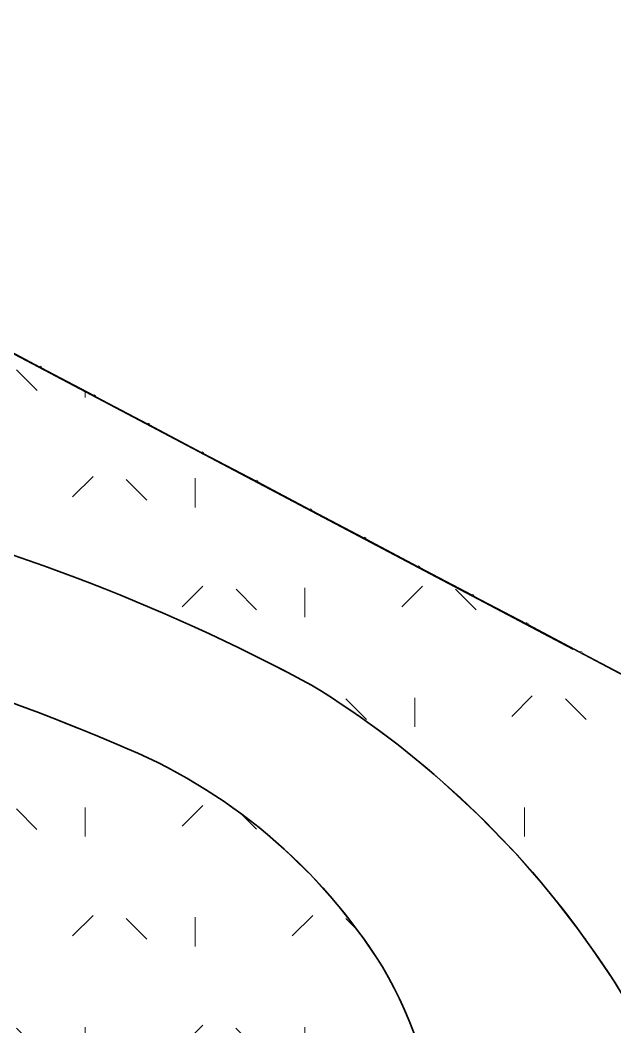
# Model space of a CAD drawing. Header units: metres. Extents: x -207 to 292, y -187 to 169.
# Drawn here: x 74.97 to 94.43, y 35.8 to 68.75 of the extents above; entities that cross this region are included whole.
import ezdxf

# ---------------------------------------------------------------- set-up
doc = ezdxf.new("R2010")
doc.units = ezdxf.units.M
doc.linetypes.add('IMPORT-IMPORT-LÍMITE2 _2_', pattern=[36.83, 6.35, -2.54, 0, -2.54, 25.4, 0, 0, 0])
for name, color, linetype, lineweight in [('A-GLAZ-CWMG', 7, 'Continuous', 9), ('ACHURADO', 7, 'Continuous', 9), ('BORDE CAMINO', 7, 'Continuous', 35), ('C-TOPO', 7, 'Continuous', 9), ('linea propiedad', 7, 'IMPORT-IMPORT-LÍMITE2 _2_', 35)]:
    doc.layers.add(name, color=color, linetype=linetype, lineweight=lineweight)
doc.layers.add('PR10-ARQ-PL-001-Emplazamiento-C-1_dwg', color=7, linetype='Continuous', lineweight=9, true_color=0x767676)
pattern_1 = [(90, (-655750.258, -5498481.082), (-3.592, 3.592), [0.9525, -6.232]), (45, (-655750.258, -5498481.082), (-3.5921024484, 3.5921024484), [0.9525, -4.127]), (135, (-655750.258, -5498481.082), (-3.5921024484, -3.5921024484), [0.9525, -4.127])]

# ---------------------------------------------------------------- blocks, each defined once
blk = doc.blocks.new('PR10-ARQ-PL-001-Emplazamiento-C-1_dwg_Circular Mullion - 5mm-517344-PLANTA EMPLAZAMIENTO-674655-PLANTA EMPLAZAMIENTO ACTUALIZADO')
at = {"layer": 'A-GLAZ-CWMG', "flags": 128}
for points in [[(-84.442, 139.656), (-83.711, 141.464), (-83.713, 141.465), (-83.716, 141.466), (-84.446, 139.658), (-84.444, 139.657)], [(-84.444, 139.657), (-83.713, 141.465)]]:
    blk.add_lwpolyline(points, close=True, dxfattribs=at)
blk = doc.blocks.new('PR10-ARQ-PL-001-Emplazamiento-C-1_dwg_Rectangular Mullion - 50 x 50 mm-517346-PLANTA EMPLAZAMIENTO-674657-PLANTA EMPLAZAMIENTO ACTUALIZADO')
at = {"layer": 'A-GLAZ-CWMG', "flags": 128}
blk.add_lwpolyline([(0.025, 0.025), (-0.025, 0.025), (-0.025, -0.025), (0.025, -0.025)], close=True, dxfattribs=at)
blk = doc.blocks.new('PR10-ARQ-PL-001-Emplazamiento-C-1_dwg_Rectangular Mullion - 50 x 50 mm-517357-PLANTA EMPLAZAMIENTO-674659-PLANTA EMPLAZAMIENTO ACTUALIZADO')
at = {"layer": 'A-GLAZ-CWMG', "flags": 128}
blk.add_lwpolyline([(0.025, 0.025), (0.025, -0.025), (-0.025, -0.025), (-0.025, 0.025)], close=True, dxfattribs=at)
blk = doc.blocks.new('PR10-ARQ-PL-001-Emplazamiento-C-1_dwg-674643-PLANTA EMPLAZAMIENTO ACTUALIZADO')
at = {"layer": 'ACHURADO'}
h = blk.add_hatch(dxfattribs=at)
h.set_pattern_fill('FP_1', color=256, style=0, pattern_type=2)
h.set_pattern_definition(pattern_1)
h.paths.add_polyline_path([(59.041, -16.039), (59.364, -16.033), (59.687, -16.016), (60.008, -15.986), (60.647, -15.89), (60.963, -15.823), (61.276, -15.745), (61.586, -15.654), (61.893, -15.552), (62.195, -15.438), (62.493, -15.313), (62.785, -15.176), (63.072, -15.028), (63.354, -14.87), (63.629, -14.701), (63.929, -14.498), (64.158, -14.331), (64.412, -14.131), (64.658, -13.922), (64.896, -13.704), (65.124, -13.389), (65.342, -13.067), (65.748, -12.404), (65.934, -12.064), (66.111, -11.717), (66.276, -11.365), (66.43, -11.009), (66.573, -10.647), (66.704, -10.282), (66.824, -9.912), (66.932, -9.539), (67.114, -8.783), (67.186, -8.401), (67.247, -8.017), (67.296, -7.632), (67.332, -7.245), (67.357, -6.857), (67.369, -6.469), (67.369, -6.08), (67.357, -5.692), (67.333, -5.304), (67.296, -4.917), (67.248, -4.531), (67.145, -4.229), (67.031, -3.931), (66.905, -3.637), (66.768, -3.349), (66.62, -3.066), (66.46, -2.79), (66.289, -2.52), (66.108, -2.257), (65.917, -2.001), (65.716, -1.754), (65.505, -1.514), (65.285, -1.283), (65.055, -1.06), (64.817, -0.847), (64.571, -0.644), (64.318, -0.45), (64.056, -0.267), (63.788, -0.094), (63.513, 0.068), (63.231, 0.219), (62.944, 0.359), (62.652, 0.487), (62.355, 0.604), (62.053, 0.709), (61.748, 0.802), (61.439, 0.883), (5.169, 22.379), (4.873, 21.694), (5.024, 21.629), (4.838, 21.197), (4.475, 21.353), (4.661, 21.785), (5.064, 22.42), (-8.141, 27.464), (-11.428, 19.295), (-11.308, 19.263), (-10.055, 22.413), (17.624, 11.442), (13.769, 2.141), (23.162, -1.582), (22.598, -2.976), (22.412, -2.902), (22.901, -1.694), (13.506, 2.03), (17.362, 11.331), (-9.943, 22.154), (-11.202, 18.99), (-12.658, 19.567), (-15.42, 12.653), (12.68, 1.43), (12.748, 1.614), (12.594, 1.671), (12.757, 2.112), (13.128, 1.975), (12.965, 1.534), (12.865, 1.357), (13.051, 1.282), (13.056, 1.293), (18.049, -1.169), (18.54, -1.447), (19.037, -1.715), (19.539, -1.974), (20.045, -2.224), (20.557, -2.464), (21.072, -2.694), (21.592, -2.915), (22.116, -3.125), (22.643, -3.326), (56.499, -15.638), (56.809, -15.73), (57.121, -15.811), (57.437, -15.879), (57.755, -15.936), (58.075, -15.98), (58.396, -16.012), (58.719, -16.031)])
h.paths.add_polyline_path([(59.435, -14.371), (59.32, -14.791), (59.507, -14.398), (59.652, -14.451), (59.815, -14.011), (59.445, -13.873), (59.281, -14.314)])
h.paths.add_polyline_path([(59.169, -15.31), (59.097, -15.283), (59.474, -14.266), (59.451, -14.243), (59.426, -14.184), (59.426, -14.151), (59.45, -14.091), (59.5, -14.051), (59.531, -14.042), (59.596, -14.048), (59.624, -14.063), (59.666, -14.112), (59.678, -14.176), (59.657, -14.237), (59.609, -14.279), (59.546, -14.293), (59.47, -14.498)])
h.paths.add_polyline_path([(4.383, 63.836), (3.539, 60.674), (-14.168, 65.398), (-13.344, 68.488), (-11.308, 67.954)])
h.paths.add_polyline_path([(74.079, 11.515), (74.419, 11.517), (74.759, 11.532), (75.098, 11.559), (75.436, 11.598), (75.773, 11.649), (76.107, 11.712), (76.439, 11.787), (76.768, 11.874), (77.093, 11.974), (77.415, 12.084), (77.732, 12.207), (78.045, 12.34), (78.353, 12.485), (78.655, 12.641), (78.952, 12.808), (79.242, 12.985), (79.803, 13.371), (80.072, 13.579), (80.334, 13.796), (87.871, 25.73), (88.01, 26.122), (88.137, 26.518), (88.253, 26.918), (88.357, 27.321), (88.448, 27.727), (88.528, 28.135), (88.596, 28.545), (88.651, 28.958), (88.695, 29.371), (88.726, 29.786), (88.745, 30.202), (88.752, 30.618), (88.747, 31.034), (88.729, 31.449), (88.699, 31.864), (88.657, 32.278), (88.602, 32.691), (88.536, 33.101), (88.457, 33.51), (88.367, 33.916), (88.264, 34.319), (88.15, 34.719), (88.024, 35.116), (87.886, 35.509), (87.738, 35.897), (87.577, 36.28), (87.405, 36.659), (87.223, 37.033), (87.029, 37.401), (86.824, 37.764), (86.297, 38.565), (86.017, 38.954), (85.727, 39.337), (85.428, 39.711), (85.118, 40.078), (84.799, 40.436), (84.471, 40.786), (84.133, 41.127), (83.787, 41.459), (83.432, 41.781), (83.069, 42.094), (82.698, 42.398), (82.318, 42.692), (81.931, 42.975), (81.537, 43.249), (81.136, 43.512), (80.728, 43.764), (80.313, 44.005), (79.466, 44.455), (79.034, 44.662), (78.596, 44.859), (77.219, 45.433), (76.281, 45.811), (75.338, 46.178), (74.048, 46.657), (72.639, 47.151), (71.523, 47.529), (70.56, 47.838), (69.324, 48.214), (67.648, 48.694), (66.591, 48.976), (65.641, 49.218), (64.706, 49.444), (63.72, 49.67), (62.731, 49.884), (61.74, 50.086), (60.746, 50.276), (59.75, 50.454), (58.645, 50.636), (57.752, 50.773), (56.75, 50.915), (47.138, 52.618), (4.383, 63.836), (4.455, 64.106), (-13.253, 68.83), (-13.344, 68.488), (-37.173, 74.741), (-37.73, 74.868), (-38.29, 74.983), (-38.852, 75.087), (-39.416, 75.178), (-39.983, 75.257), (-40.55, 75.324), (-41.119, 75.379), (-41.689, 75.422), (-42.26, 75.452), (-42.831, 75.47), (-43.403, 75.476), (-43.974, 75.469), (-44.546, 75.451), (-45.116, 75.42), (-45.686, 75.377), (-46.29, 75.317), (-46.823, 75.254), (-47.389, 75.174), (-47.953, 75.083), (-48.515, 74.979), (-49.075, 74.863), (-49.632, 74.735), (-50.186, 74.595), (-50.737, 74.444), (-51.285, 74.28), (-51.829, 74.105), (-52.369, 73.919), (-53.282, 73.572), (-53.437, 73.511), (-53.964, 73.29), (-54.486, 73.057), (-55.004, 72.814), (-55.515, 72.559), (-56.744, 71.906), (-57.096, 71.695), (-57.441, 71.473), (-57.779, 71.241), (-58.11, 70.999), (-58.433, 70.746), (-58.748, 70.483), (-59.055, 70.211), (-59.353, 69.929), (-59.642, 69.638), (-59.922, 69.339), (-60.454, 68.714), (-60.704, 68.39), (-60.945, 68.058), (-61.176, 67.718), (-61.395, 67.372), (-61.604, 67.019), (-61.802, 66.66), (-61.87, 66.421), (-61.925, 66.178), (-61.969, 65.934), (-62.001, 65.687), (-62.02, 65.44), (-62.027, 65.191), (-62.022, 64.943), (-62.005, 64.695), (-61.975, 64.448), (-61.933, 64.203), (-61.88, 63.961), (-61.814, 63.721), (-61.736, 63.485), (-61.647, 63.253), (-61.546, 63.026), (-61.435, 62.804), (-61.312, 62.588), (-61.179, 62.378), (-61.036, 62.175), (-60.883, 61.979), (-60.72, 61.792), (-60.549, 61.612), (-60.368, 61.441), (-50.261, 51.92), (-50.001, 51.703), (-49.733, 51.495), (-49.459, 51.296), (-49.178, 51.107), (-48.891, 50.927), (-48.598, 50.756), (-48.299, 50.596), (-47.995, 50.446), (-47.687, 50.305), (-47.373, 50.176), (-47.056, 50.057), (-46.735, 49.949), (-46.41, 49.851), (-36.452, 46.747), (-35.977, 46.589), (-35.734, 46.527), (-35.489, 46.476), (-35.241, 46.437), (-34.992, 46.409), (-34.742, 46.393), (-34.491, 46.388), (-34.241, 46.395), (-33.991, 46.414), (-33.742, 46.445), (-33.495, 46.487), (-33.25, 46.54), (-32.77, 46.681), (-32.535, 46.769), (-32.304, 46.867), (-32.078, 46.975), (-31.858, 47.094), (-31.643, 47.224), (-31.45, 47.401), (-31.249, 47.57), (-31.041, 47.729), (-30.825, 47.877), (-30.602, 48.016), (-30.373, 48.143), (-30.138, 48.26), (-29.898, 48.365), (-29.653, 48.459), (-29.404, 48.541), (-29.152, 48.611), (-28.896, 48.67), (-28.638, 48.716), (-28.378, 48.749), (-28.117, 48.771), (-27.855, 48.78), (-27.593, 48.776), (-27.331, 48.76), (-27.07, 48.732), (-24.049, 48.124), (-23.556, 49.669), (-25.589, 50.294), (-22.166, 61.011), (-15.021, 58.813), (-18.448, 48.083), (-20.309, 48.655), (-20.499, 48.062), (-5.734, 43.445), (-2.274, 54.307), (4.216, 52.278), (0.775, 41.473), (44.657, 23.108), (70.133, 12.433), (70.443, 12.292), (70.757, 12.162), (71.076, 12.044), (71.4, 11.937), (71.726, 11.843), (72.056, 11.759), (72.389, 11.688), (72.724, 11.629), (73.061, 11.583), (73.399, 11.548), (73.739, 11.525)])
h.paths.add_polyline_path([(21.235, 33.748), (18.993, 34.754), (19.006, 34.782), (18.943, 34.811), (21.382, 40.36), (23.596, 39.341), (23.56, 39.258), (23.681, 39.203), (21.238, 33.756)])
h.paths.add_polyline_path([(18.447, 34.97), (16.233, 35.988), (18.672, 41.537), (20.887, 40.519), (20.81, 40.346), (20.848, 40.329), (18.483, 35.052)])
h.paths.add_polyline_path([(15.019, 36.371), (12.777, 37.376), (13.084, 38.06), (15.244, 42.974), (17.51, 41.926), (15.032, 36.401)])
h.paths.add_polyline_path([(2.765, 57.283), (1.587, 57.283), (1.592, 57.399), (1.609, 57.513), (1.637, 57.625), (1.676, 57.735), (1.726, 57.839), (1.785, 57.938), (1.854, 58.031), (1.932, 58.117), (2.018, 58.195), (2.111, 58.263), (2.21, 58.323), (2.314, 58.372), (2.423, 58.411), (2.535, 58.439), (2.65, 58.456), (2.765, 58.456), (2.765, 57.399)])
h.paths.add_polyline_path([(2.765, 56.104), (2.765, 57.283), (3.944, 57.283), (3.939, 57.168), (3.922, 57.053), (3.894, 56.941), (3.85, 56.822), (3.805, 56.727), (3.746, 56.628), (3.677, 56.535), (3.599, 56.45), (3.513, 56.372), (3.42, 56.303), (3.321, 56.244), (3.217, 56.194), (3.108, 56.155), (2.995, 56.127), (2.881, 56.11)])
h = blk.add_hatch(dxfattribs=at)
h.set_pattern_fill('FP_1', color=256, style=0, pattern_type=2)
h.set_pattern_definition(pattern_1)
h.paths.add_polyline_path([(143.978, 0.142), (151.813, 17.148), (60.117, 65.559), (60.067, 65.193), (60.029, 64.825), (60.004, 64.457), (59.991, 64.087), (59.99, 63.718), (60.001, 63.348), (60.024, 62.98), (60.06, 62.612), (60.108, 62.245), (60.168, 61.881), (60.24, 61.518), (60.324, 61.158), (60.42, 60.801), (60.527, 60.448), (60.647, 60.098), (60.777, 59.752), (60.92, 59.411), (61.073, 59.075), (61.238, 58.744), (61.413, 58.419), (61.599, 58.1), (62.002, 57.48), (62.219, 57.181), (62.446, 56.889), (62.682, 56.605), (62.927, 56.329), (63.182, 56.061), (63.445, 55.801), (63.716, 55.551), (63.996, 55.309), (64.284, 55.077), (64.579, 54.855), (64.881, 54.642), (65.191, 54.44), (65.828, 54.067), (66.156, 53.896), (66.489, 53.736), (66.828, 53.588), (67.171, 53.451), (67.518, 53.325), (67.87, 53.211), (68.225, 53.108), (68.583, 53.017), (69.457, 52.806), (70.327, 52.582), (71.195, 52.346), (72.919, 51.839), (73.776, 51.567), (74.629, 51.284), (75.478, 50.989), (76.323, 50.682), (77.163, 50.364), (77.999, 50.034), (78.831, 49.693), (79.658, 49.34), (80.479, 48.976), (81.296, 48.601), (82.107, 48.214), (82.913, 47.817), (83.714, 47.408), (84.509, 46.988), (85.096, 46.617), (85.557, 46.315), (86.071, 45.963), (86.631, 45.561), (87.077, 45.228), (87.568, 44.846), (88.052, 44.454), (88.528, 44.052), (88.996, 43.641), (89.456, 43.221), (89.907, 42.791), (90.349, 42.353), (90.783, 41.905), (91.207, 41.45), (91.622, 40.985), (92.028, 40.513), (92.425, 40.032), (92.811, 39.544), (93.188, 39.048), (93.911, 38.034), (94.257, 37.516), (94.593, 36.991), (94.919, 36.46), (95.233, 35.923), (95.537, 35.379), (95.83, 34.829), (96.111, 34.274), (96.382, 33.713), (96.641, 33.146), (96.889, 32.575), (97.125, 31.998), (97.35, 31.418), (97.563, 30.832), (97.764, 30.243), (97.954, 29.649), (98.131, 29.052), (98.297, 28.452), (98.45, 27.848), (98.667, 27.402), (98.895, 26.961), (99.135, 26.526), (99.385, 26.097), (99.646, 25.675), (99.918, 25.259), (100.201, 24.851), (100.797, 24.057), (101.11, 23.671), (101.433, 23.294), (101.765, 22.925), (102.106, 22.565), (102.457, 22.213), (102.817, 21.871), (103.185, 21.538), (103.562, 21.214), (103.946, 20.9), (104.339, 20.596), (104.739, 20.302), (105.147, 20.019), (105.562, 19.746), (105.983, 19.484), (106.412, 19.233), (106.846, 18.992), (115.548, 14.377), (123.046, 9.665), (135.384, 3.822), (142.66, 0.721), (143.318, 0.429)])
at = {"layer": 'BORDE CAMINO'}
for centre, radius, start, end in [((53.652, -10.468), 65.218, 61.76212, 76.75819), ((45.577, -31.762), 83.429, 67.01638, 82.30372), ((68.237, 20.488), 31.097, 13.6916, 58.4489), ((71.358, 28.146), 18.213, 31.875, 68.0917), ((74.626, 30.64), 14.126, 339.6613, 30.2831)]:
    blk.add_arc(centre, radius, start, end, dxfattribs=at)
at = {"layer": 'C-TOPO', "flags": 128}
for points in [[(74.033, 58.212), (75.109, 57.644), (75.617, 57.376), (76.533, 56.892), (77.343, 56.465), (78.905, 55.64), (79.37, 55.395), (81.542, 54.248), (81.613, 54.21), (83.943, 52.98), (85.035, 52.403), (85.569, 52.122), (86.318, 51.726), (86.6, 51.577), (87.148, 51.288), (90.395, 49.574), (91.749, 48.859), (95.68, 46.784)], [(87.807, 35.721), (87.493, 36.447), (87.357, 36.762), (86.824, 37.764), (86.111, 38.825), (85.847, 39.164), (85.325, 39.834), (85.283, 39.882), (84.471, 40.786), (84.364, 40.889), (83.551, 41.675), (82.572, 42.497), (81.537, 43.249), (80.862, 43.67), (80.452, 43.926), (79.322, 44.525), (78.153, 45.044), (78.068, 45.078), (77.292, 45.392), (76.521, 45.704), (75.587, 46.082), (75.574, 46.087), (74.066, 46.64)], [(87.807, 35.721), (87.493, 36.447), (87.357, 36.762), (86.824, 37.764), (86.111, 38.825), (85.847, 39.164), (85.325, 39.834), (85.283, 39.882), (84.471, 40.786), (84.364, 40.889), (83.551, 41.675), (82.572, 42.497), (81.537, 43.249), (80.862, 43.67), (80.452, 43.926), (79.322, 44.525), (78.153, 45.044), (78.068, 45.078), (77.292, 45.392), (76.521, 45.704), (75.587, 46.082), (75.574, 46.087), (74.066, 46.64)], [(95.255, 35.884), (94.355, 37.367), (93.667, 38.368), (93.373, 38.797), (92.312, 40.17), (92.026, 40.502), (91.791, 40.773), (91.177, 41.482), (89.971, 42.729), (88.696, 43.907), (88.174, 44.338), (87.983, 44.496), (87.359, 45.011), (86.366, 45.742), (85.961, 46.039), (85.305, 46.468), (85.188, 46.545), (84.509, 46.988), (82.339, 48.101), (80.785, 48.827), (80.568, 48.928), (80.13, 49.133), (78.918, 49.644), (78.652, 49.757), (77.883, 50.081), (75.603, 50.944), (74.837, 51.202)], [(95.68, 46.784), (91.749, 48.859), (90.395, 49.574), (87.148, 51.288), (86.6, 51.577), (86.318, 51.726), (85.569, 52.122), (85.035, 52.403), (83.943, 52.98), (81.613, 54.21), (81.542, 54.248), (79.37, 55.395), (78.905, 55.64), (77.343, 56.465), (76.533, 56.892), (75.617, 57.376), (75.109, 57.644), (74.033, 58.212)], [(74.837, 51.202), (75.603, 50.944), (77.883, 50.081), (78.652, 49.757), (78.918, 49.644), (80.13, 49.133), (80.568, 48.928), (80.785, 48.827), (82.339, 48.101), (84.509, 46.988), (85.188, 46.545), (85.305, 46.468), (85.961, 46.039), (86.366, 45.742), (87.359, 45.011), (87.983, 44.496), (88.174, 44.338), (88.696, 43.907), (89.971, 42.729), (91.177, 41.482), (91.791, 40.773), (92.026, 40.502), (92.312, 40.17), (93.373, 38.797), (93.667, 38.368), (94.355, 37.367), (95.255, 35.884)]]:
    blk.add_lwpolyline(points, dxfattribs=at)
at = {"layer": 'linea propiedad', "flags": 128}
blk.add_lwpolyline([(143.795, -0.255), (151.813, 17.148), (-83.704, 141.488), (-161.771, -49.779), (-137.14, -85.351), (-83.167, -127.74), (-59.701, -140.481)], dxfattribs=at)
for p, rotation in [((-73.62, -11.514), 264.1728744364905), ((-73.62, -11.514), 264.1728744364905), ((-73.62, -11.514), 264.1728744364905), ((-71.851, -12.448), 264.1728744364903), ((-71.851, -12.448), 264.1728744364903), ((-71.851, -12.448), 264.1728744364903), ((-70.083, -13.381), 264.1728744364904), ((-70.083, -13.381), 264.1728744364904), ((-70.083, -13.381), 264.1728744364904), ((-68.314, -14.315), 264.1728744364904), ((-68.314, -14.315), 264.1728744364904), ((-68.314, -14.315), 264.1728744364904), ((-66.545, -15.248), 264.1728744364905), ((-66.545, -15.248), 264.1728744364905), ((-66.545, -15.248), 264.1728744364905), ((-64.776, -16.182), 264.1728744364904), ((-64.776, -16.182), 264.1728744364904), ((-64.776, -16.182), 264.1728744364904), ((-63.008, -17.116), 264.1728744364902), ((-63.008, -17.116), 264.1728744364905), ((-63.008, -17.116), 264.1728744364905), ((-61.239, -18.049), 264.1728744364904), ((-61.239, -18.049), 264.1728744364904), ((-61.239, -18.049), 264.1728744364902), ((-59.47, -18.983), 264.1728744364907), ((-59.47, -18.983), 264.1728744364905), ((-59.47, -18.983), 264.1728744364907), ((-57.702, -19.916), 264.1728744364902), ((-57.702, -19.916), 264.1728744364902), ((-57.702, -19.916), 264.1728744364902), ((-55.933, -20.85), 264.1728744364904), ((-55.933, -20.85), 264.1728744364904), ((-55.933, -20.85), 264.1728744364904), ((-54.164, -21.784), 264.1728744364905), ((-54.164, -21.784), 264.1728744364907), ((-54.164, -21.784), 264.1728744364907)]:
    blk.add_blockref('PR10-ARQ-PL-001-Emplazamiento-C-1_dwg_Circular Mullion - 5mm-517344-PLANTA EMPLAZAMIENTO-674655-PLANTA EMPLAZAMIENTO ACTUALIZADO', p, dxfattribs=dict(rotation=rotation))
at = {"extrusion": (0, 0, -1), "rotation": 27.82712556350956}
for name, p in [('PR10-ARQ-PL-001-Emplazamiento-C-1_dwg_Rectangular Mullion - 50 x 50 mm-517346-PLANTA EMPLAZAMIENTO-674657-PLANTA EMPLAZAMIENTO ACTUALIZADO', (-75.635, 57.393)), ('PR10-ARQ-PL-001-Emplazamiento-C-1_dwg_Rectangular Mullion - 50 x 50 mm-517357-PLANTA EMPLAZAMIENTO-674659-PLANTA EMPLAZAMIENTO ACTUALIZADO', (-75.635, 57.393)), ('PR10-ARQ-PL-001-Emplazamiento-C-1_dwg_Rectangular Mullion - 50 x 50 mm-517346-PLANTA EMPLAZAMIENTO-674657-PLANTA EMPLAZAMIENTO ACTUALIZADO', (-77.404, 56.459)), ('PR10-ARQ-PL-001-Emplazamiento-C-1_dwg_Rectangular Mullion - 50 x 50 mm-517357-PLANTA EMPLAZAMIENTO-674659-PLANTA EMPLAZAMIENTO ACTUALIZADO', (-77.404, 56.459)), ('PR10-ARQ-PL-001-Emplazamiento-C-1_dwg_Rectangular Mullion - 50 x 50 mm-517346-PLANTA EMPLAZAMIENTO-674657-PLANTA EMPLAZAMIENTO ACTUALIZADO', (-79.173, 55.525)), ('PR10-ARQ-PL-001-Emplazamiento-C-1_dwg_Rectangular Mullion - 50 x 50 mm-517357-PLANTA EMPLAZAMIENTO-674659-PLANTA EMPLAZAMIENTO ACTUALIZADO', (-79.173, 55.525)), ('PR10-ARQ-PL-001-Emplazamiento-C-1_dwg_Rectangular Mullion - 50 x 50 mm-517346-PLANTA EMPLAZAMIENTO-674657-PLANTA EMPLAZAMIENTO ACTUALIZADO', (-80.942, 54.592)), ('PR10-ARQ-PL-001-Emplazamiento-C-1_dwg_Rectangular Mullion - 50 x 50 mm-517357-PLANTA EMPLAZAMIENTO-674659-PLANTA EMPLAZAMIENTO ACTUALIZADO', (-80.942, 54.592)), ('PR10-ARQ-PL-001-Emplazamiento-C-1_dwg_Rectangular Mullion - 50 x 50 mm-517346-PLANTA EMPLAZAMIENTO-674657-PLANTA EMPLAZAMIENTO ACTUALIZADO', (-82.71, 53.658)), ('PR10-ARQ-PL-001-Emplazamiento-C-1_dwg_Rectangular Mullion - 50 x 50 mm-517357-PLANTA EMPLAZAMIENTO-674659-PLANTA EMPLAZAMIENTO ACTUALIZADO', (-82.71, 53.658)), ('PR10-ARQ-PL-001-Emplazamiento-C-1_dwg_Rectangular Mullion - 50 x 50 mm-517346-PLANTA EMPLAZAMIENTO-674657-PLANTA EMPLAZAMIENTO ACTUALIZADO', (-84.479, 52.725)), ('PR10-ARQ-PL-001-Emplazamiento-C-1_dwg_Rectangular Mullion - 50 x 50 mm-517357-PLANTA EMPLAZAMIENTO-674659-PLANTA EMPLAZAMIENTO ACTUALIZADO', (-84.479, 52.725)), ('PR10-ARQ-PL-001-Emplazamiento-C-1_dwg_Rectangular Mullion - 50 x 50 mm-517346-PLANTA EMPLAZAMIENTO-674657-PLANTA EMPLAZAMIENTO ACTUALIZADO', (-86.248, 51.791)), ('PR10-ARQ-PL-001-Emplazamiento-C-1_dwg_Rectangular Mullion - 50 x 50 mm-517357-PLANTA EMPLAZAMIENTO-674659-PLANTA EMPLAZAMIENTO ACTUALIZADO', (-86.248, 51.791)), ('PR10-ARQ-PL-001-Emplazamiento-C-1_dwg_Rectangular Mullion - 50 x 50 mm-517346-PLANTA EMPLAZAMIENTO-674657-PLANTA EMPLAZAMIENTO ACTUALIZADO', (-88.016, 50.857)), ('PR10-ARQ-PL-001-Emplazamiento-C-1_dwg_Rectangular Mullion - 50 x 50 mm-517357-PLANTA EMPLAZAMIENTO-674659-PLANTA EMPLAZAMIENTO ACTUALIZADO', (-88.016, 50.857)), ('PR10-ARQ-PL-001-Emplazamiento-C-1_dwg_Rectangular Mullion - 50 x 50 mm-517346-PLANTA EMPLAZAMIENTO-674657-PLANTA EMPLAZAMIENTO ACTUALIZADO', (-89.785, 49.924)), ('PR10-ARQ-PL-001-Emplazamiento-C-1_dwg_Rectangular Mullion - 50 x 50 mm-517357-PLANTA EMPLAZAMIENTO-674659-PLANTA EMPLAZAMIENTO ACTUALIZADO', (-89.785, 49.924)), ('PR10-ARQ-PL-001-Emplazamiento-C-1_dwg_Rectangular Mullion - 50 x 50 mm-517346-PLANTA EMPLAZAMIENTO-674657-PLANTA EMPLAZAMIENTO ACTUALIZADO', (-91.554, 48.99)), ('PR10-ARQ-PL-001-Emplazamiento-C-1_dwg_Rectangular Mullion - 50 x 50 mm-517357-PLANTA EMPLAZAMIENTO-674659-PLANTA EMPLAZAMIENTO ACTUALIZADO', (-91.554, 48.99)), ('PR10-ARQ-PL-001-Emplazamiento-C-1_dwg_Rectangular Mullion - 50 x 50 mm-517346-PLANTA EMPLAZAMIENTO-674657-PLANTA EMPLAZAMIENTO ACTUALIZADO', (-93.323, 48.057)), ('PR10-ARQ-PL-001-Emplazamiento-C-1_dwg_Rectangular Mullion - 50 x 50 mm-517357-PLANTA EMPLAZAMIENTO-674659-PLANTA EMPLAZAMIENTO ACTUALIZADO', (-93.323, 48.057))]:
    blk.add_blockref(name, p, dxfattribs=at)
blk = doc.blocks.new('Circular Mullion - 5mm-517344-PLANTA EMPLAZAMIENTO ACTUALIZADO')
at = {"layer": 'A-GLAZ-CWMG'}
for p, q in [((-83.716, 141.466), (-84.446, 139.658)), ((-84.444, 139.657), (-83.713, 141.465)), ((-83.713, 141.465), (-84.444, 139.657)), ((-84.442, 139.656), (-83.711, 141.464)), ((-83.713, 141.465), (-83.716, 141.466)), ((-83.711, 141.464), (-83.713, 141.465)), ((-84.446, 139.658), (-84.444, 139.657)), ((-84.444, 139.657), (-84.442, 139.656))]:
    blk.add_line(p, q, dxfattribs=at)
blk = doc.blocks.new('Rectangular Mullion - 50 x 50 mm-517346-PLANTA EMPLAZAMIENTO ACTUALIZADO')
at = {"layer": 'A-GLAZ-CWMG'}
for p, q in [((0.025, 0.025), (-0.025, 0.025)), ((-0.025, 0.025), (-0.025, -0.025)), ((0.025, -0.025), (0.025, 0.025)), ((-0.025, -0.025), (0.025, -0.025))]:
    blk.add_line(p, q, dxfattribs=at)
blk = doc.blocks.new('Rectangular Mullion - 50 x 50 mm-517357-PLANTA EMPLAZAMIENTO ACTUALIZADO')
at = {"layer": 'A-GLAZ-CWMG'}
for p, q in [((-0.025, -0.025), (-0.025, 0.025)), ((-0.025, 0.025), (0.025, 0.025)), ((0.025, 0.025), (0.025, -0.025)), ((0.025, -0.025), (-0.025, -0.025))]:
    blk.add_line(p, q, dxfattribs=at)

msp = doc.modelspace()

# ---------------------------------------------------------------- linework, layer by layer
at = {"layer": 'C-TOPO'}
for p, q in [((74.033, 58.212), (75.109, 57.644)), ((75.109, 57.644), (74.033, 58.212)), ((75.109, 57.644), (75.617, 57.376)), ((75.617, 57.376), (75.109, 57.644)), ((75.617, 57.376), (76.533, 56.892)), ((76.533, 56.892), (75.617, 57.376)), ((76.533, 56.892), (77.343, 56.465)), ((77.343, 56.465), (76.533, 56.892)), ((77.343, 56.465), (78.905, 55.64)), ((78.905, 55.64), (77.343, 56.465)), ((78.905, 55.64), (79.37, 55.395)), ((79.37, 55.395), (78.905, 55.64)), ((79.37, 55.395), (81.542, 54.248)), ((81.542, 54.248), (79.37, 55.395)), ((81.542, 54.248), (81.613, 54.21)), ((81.613, 54.21), (81.542, 54.248)), ((81.613, 54.21), (83.943, 52.98)), ((83.943, 52.98), (81.613, 54.21)), ((83.943, 52.98), (85.035, 52.403)), ((85.035, 52.403), (83.943, 52.98)), ((85.035, 52.403), (85.569, 52.122)), ((85.569, 52.122), (85.035, 52.403)), ((85.569, 52.122), (86.318, 51.726)), ((86.318, 51.726), (85.569, 52.122)), ((86.318, 51.726), (86.6, 51.577)), ((86.6, 51.577), (86.318, 51.726)), ((86.6, 51.577), (87.148, 51.288)), ((87.148, 51.288), (86.6, 51.577)), ((74.837, 51.202), (75.603, 50.944)), ((75.603, 50.944), (74.837, 51.202)), ((87.148, 51.288), (90.395, 49.574)), ((90.395, 49.574), (87.148, 51.288)), ((75.603, 50.944), (77.883, 50.081)), ((77.883, 50.081), (75.603, 50.944)), ((77.883, 50.081), (78.652, 49.757)), ((78.652, 49.757), (77.883, 50.081)), ((78.652, 49.757), (78.918, 49.644)), ((78.918, 49.644), (78.652, 49.757)), ((78.918, 49.644), (80.13, 49.133)), ((80.13, 49.133), (78.918, 49.644)), ((90.395, 49.574), (91.749, 48.859)), ((91.749, 48.859), (90.395, 49.574)), ((80.13, 49.133), (80.568, 48.928)), ((80.568, 48.928), (80.13, 49.133)), ((80.568, 48.928), (80.785, 48.827)), ((80.785, 48.827), (80.568, 48.928)), ((80.785, 48.827), (82.339, 48.101)), ((82.339, 48.101), (80.785, 48.827)), ((91.749, 48.859), (95.68, 46.784)), ((95.68, 46.784), (91.749, 48.859)), ((82.339, 48.101), (84.509, 46.988)), ((84.509, 46.988), (82.339, 48.101)), ((84.509, 46.988), (85.188, 46.545)), ((85.188, 46.545), (84.509, 46.988)), ((75.574, 46.087), (74.066, 46.64)), ((74.066, 46.64), (75.574, 46.087)), ((85.188, 46.545), (85.305, 46.468)), ((85.305, 46.468), (85.188, 46.545)), ((85.305, 46.468), (85.961, 46.039)), ((85.961, 46.039), (85.305, 46.468)), ((75.587, 46.082), (75.574, 46.087)), ((75.574, 46.087), (75.587, 46.082)), ((76.521, 45.704), (75.587, 46.082)), ((75.587, 46.082), (76.521, 45.704)), ((85.961, 46.039), (86.366, 45.742)), ((86.366, 45.742), (85.961, 46.039)), ((77.292, 45.392), (76.521, 45.704)), ((76.521, 45.704), (77.292, 45.392)), ((86.366, 45.742), (87.359, 45.011)), ((87.359, 45.011), (86.366, 45.742)), ((78.068, 45.078), (77.292, 45.392)), ((77.292, 45.392), (78.068, 45.078)), ((78.153, 45.044), (78.068, 45.078)), ((78.068, 45.078), (78.153, 45.044)), ((79.322, 44.525), (78.153, 45.044)), ((78.153, 45.044), (79.322, 44.525)), ((87.359, 45.011), (87.983, 44.496)), ((87.983, 44.496), (87.359, 45.011)), ((80.452, 43.926), (79.322, 44.525)), ((79.322, 44.525), (80.452, 43.926)), ((87.983, 44.496), (88.174, 44.338)), ((88.174, 44.338), (87.983, 44.496)), ((88.174, 44.338), (88.696, 43.907)), ((88.696, 43.907), (88.174, 44.338)), ((80.862, 43.67), (80.452, 43.926)), ((80.452, 43.926), (80.862, 43.67)), ((88.696, 43.907), (89.971, 42.729)), ((89.971, 42.729), (88.696, 43.907)), ((81.537, 43.249), (80.862, 43.67)), ((80.862, 43.67), (81.537, 43.249)), ((82.572, 42.497), (81.537, 43.249)), ((81.537, 43.249), (82.572, 42.497)), ((89.971, 42.729), (91.177, 41.482)), ((91.177, 41.482), (89.971, 42.729)), ((83.551, 41.675), (82.572, 42.497)), ((82.572, 42.497), (83.551, 41.675)), ((84.364, 40.889), (83.551, 41.675)), ((83.551, 41.675), (84.364, 40.889)), ((91.177, 41.482), (91.791, 40.773)), ((91.791, 40.773), (91.177, 41.482)), ((84.471, 40.786), (84.364, 40.889)), ((84.364, 40.889), (84.471, 40.786)), ((85.283, 39.882), (84.471, 40.786)), ((84.471, 40.786), (85.283, 39.882)), ((91.791, 40.773), (92.026, 40.502)), ((92.026, 40.502), (91.791, 40.773)), ((92.026, 40.502), (92.312, 40.17)), ((92.312, 40.17), (92.026, 40.502)), ((85.325, 39.834), (85.283, 39.882)), ((85.283, 39.882), (85.325, 39.834)), ((92.312, 40.17), (93.373, 38.797)), ((93.373, 38.797), (92.312, 40.17)), ((85.847, 39.164), (85.325, 39.834)), ((85.325, 39.834), (85.847, 39.164)), ((86.111, 38.825), (85.847, 39.164)), ((85.847, 39.164), (86.111, 38.825)), ((86.824, 37.764), (86.111, 38.825)), ((86.111, 38.825), (86.824, 37.764)), ((93.373, 38.797), (93.667, 38.368)), ((93.667, 38.368), (93.373, 38.797)), ((93.667, 38.368), (94.355, 37.367)), ((94.355, 37.367), (93.667, 38.368)), ((87.357, 36.762), (86.824, 37.764)), ((86.824, 37.764), (87.357, 36.762)), ((94.355, 37.367), (95.255, 35.884)), ((95.255, 35.884), (94.355, 37.367)), ((87.493, 36.447), (87.357, 36.762)), ((87.357, 36.762), (87.493, 36.447)), ((87.807, 35.721), (87.493, 36.447)), ((87.493, 36.447), (87.807, 35.721))]:
    msp.add_line(p, q, dxfattribs=at)

# ---------------------------------------------------------------- block references
at = {"layer": 'A-GLAZ-CWMG'}
for p, rotation in [((-73.62, -11.514), 264.1728744364905), ((-73.62, -11.514), 264.1728744364905), ((-73.62, -11.514), 264.1728744364905), ((-71.851, -12.448), 264.1728744364903), ((-71.851, -12.448), 264.1728744364903), ((-71.851, -12.448), 264.1728744364903), ((-70.083, -13.381), 264.1728744364904), ((-70.083, -13.381), 264.1728744364904), ((-70.083, -13.381), 264.1728744364904), ((-68.314, -14.315), 264.1728744364904), ((-68.314, -14.315), 264.1728744364904), ((-68.314, -14.315), 264.1728744364904), ((-66.545, -15.248), 264.1728744364905), ((-66.545, -15.248), 264.1728744364905), ((-66.545, -15.248), 264.1728744364905), ((-64.776, -16.182), 264.1728744364904), ((-64.776, -16.182), 264.1728744364904), ((-64.776, -16.182), 264.1728744364904), ((-63.008, -17.116), 264.1728744364902), ((-63.008, -17.116), 264.1728744364905), ((-63.008, -17.116), 264.1728744364905), ((-61.239, -18.049), 264.1728744364904), ((-61.239, -18.049), 264.1728744364904), ((-61.239, -18.049), 264.1728744364902), ((-59.47, -18.983), 264.1728744364907), ((-59.47, -18.983), 264.1728744364905), ((-59.47, -18.983), 264.1728744364907), ((-57.702, -19.916), 264.1728744364902), ((-57.702, -19.916), 264.1728744364902), ((-57.702, -19.916), 264.1728744364902), ((-55.933, -20.85), 264.1728744364904), ((-55.933, -20.85), 264.1728744364904), ((-55.933, -20.85), 264.1728744364904), ((-54.164, -21.784), 264.1728744364905), ((-54.164, -21.784), 264.1728744364907), ((-54.164, -21.784), 264.1728744364907)]:
    msp.add_blockref('Circular Mullion - 5mm-517344-PLANTA EMPLAZAMIENTO ACTUALIZADO', p, dxfattribs=dict(at, rotation=rotation))
at = {"layer": 'A-GLAZ-CWMG', "extrusion": (0, 0, -1), "rotation": 27.82712556350956}
for name, p in [('Rectangular Mullion - 50 x 50 mm-517346-PLANTA EMPLAZAMIENTO ACTUALIZADO', (-75.635, 57.393)), ('Rectangular Mullion - 50 x 50 mm-517357-PLANTA EMPLAZAMIENTO ACTUALIZADO', (-75.635, 57.393)), ('Rectangular Mullion - 50 x 50 mm-517346-PLANTA EMPLAZAMIENTO ACTUALIZADO', (-77.404, 56.459)), ('Rectangular Mullion - 50 x 50 mm-517357-PLANTA EMPLAZAMIENTO ACTUALIZADO', (-77.404, 56.459)), ('Rectangular Mullion - 50 x 50 mm-517346-PLANTA EMPLAZAMIENTO ACTUALIZADO', (-79.173, 55.525)), ('Rectangular Mullion - 50 x 50 mm-517357-PLANTA EMPLAZAMIENTO ACTUALIZADO', (-79.173, 55.525)), ('Rectangular Mullion - 50 x 50 mm-517346-PLANTA EMPLAZAMIENTO ACTUALIZADO', (-80.942, 54.592)), ('Rectangular Mullion - 50 x 50 mm-517357-PLANTA EMPLAZAMIENTO ACTUALIZADO', (-80.942, 54.592)), ('Rectangular Mullion - 50 x 50 mm-517346-PLANTA EMPLAZAMIENTO ACTUALIZADO', (-82.71, 53.658)), ('Rectangular Mullion - 50 x 50 mm-517357-PLANTA EMPLAZAMIENTO ACTUALIZADO', (-82.71, 53.658)), ('Rectangular Mullion - 50 x 50 mm-517346-PLANTA EMPLAZAMIENTO ACTUALIZADO', (-84.479, 52.725)), ('Rectangular Mullion - 50 x 50 mm-517357-PLANTA EMPLAZAMIENTO ACTUALIZADO', (-84.479, 52.725)), ('Rectangular Mullion - 50 x 50 mm-517346-PLANTA EMPLAZAMIENTO ACTUALIZADO', (-86.248, 51.791)), ('Rectangular Mullion - 50 x 50 mm-517357-PLANTA EMPLAZAMIENTO ACTUALIZADO', (-86.248, 51.791)), ('Rectangular Mullion - 50 x 50 mm-517346-PLANTA EMPLAZAMIENTO ACTUALIZADO', (-88.016, 50.857)), ('Rectangular Mullion - 50 x 50 mm-517357-PLANTA EMPLAZAMIENTO ACTUALIZADO', (-88.016, 50.857)), ('Rectangular Mullion - 50 x 50 mm-517346-PLANTA EMPLAZAMIENTO ACTUALIZADO', (-89.785, 49.924)), ('Rectangular Mullion - 50 x 50 mm-517357-PLANTA EMPLAZAMIENTO ACTUALIZADO', (-89.785, 49.924)), ('Rectangular Mullion - 50 x 50 mm-517346-PLANTA EMPLAZAMIENTO ACTUALIZADO', (-91.554, 48.99)), ('Rectangular Mullion - 50 x 50 mm-517357-PLANTA EMPLAZAMIENTO ACTUALIZADO', (-91.554, 48.99)), ('Rectangular Mullion - 50 x 50 mm-517346-PLANTA EMPLAZAMIENTO ACTUALIZADO', (-93.323, 48.057)), ('Rectangular Mullion - 50 x 50 mm-517357-PLANTA EMPLAZAMIENTO ACTUALIZADO', (-93.323, 48.057))]:
    msp.add_blockref(name, p, dxfattribs=at)
at = {"layer": 'PR10-ARQ-PL-001-Emplazamiento-C-1_dwg', "color": 7}
msp.add_blockref('PR10-ARQ-PL-001-Emplazamiento-C-1_dwg-674643-PLANTA EMPLAZAMIENTO ACTUALIZADO', (0, 0), dxfattribs=at)

doc.saveas('drawing.dxf')
